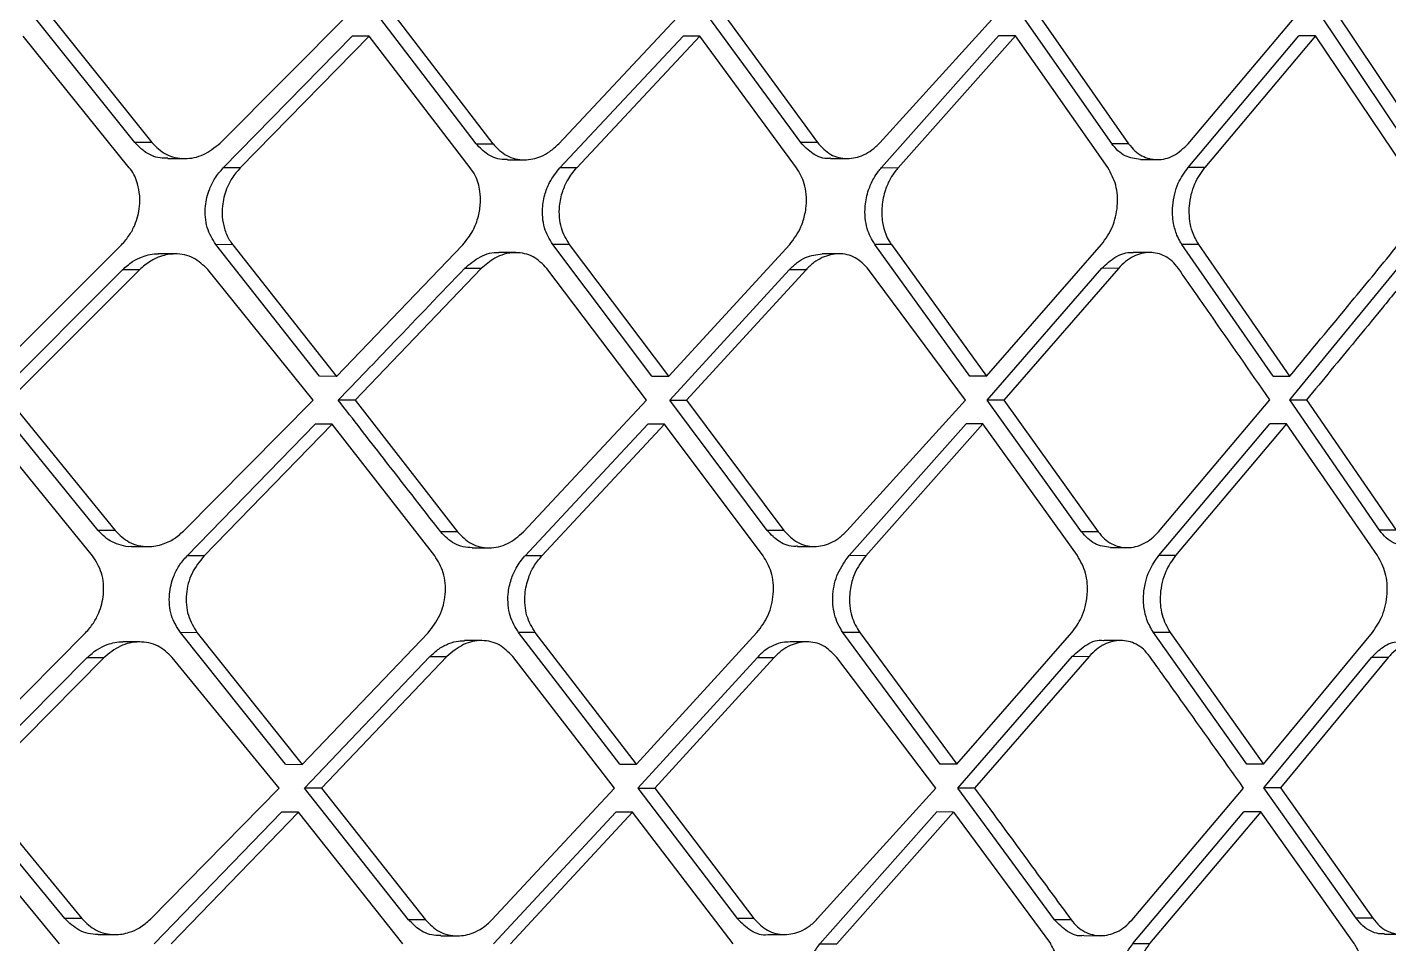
# Model space of a CAD drawing. Extents: x 526 to 610, y 679 to 808.
# Drawn here: x 537.065 to 538.318, y 748.602 to 749.445 of the extents above; entities that cross this region are included whole.
import ezdxf

# ---------------------------------------------------------------- set-up
doc = ezdxf.new("R2010")
doc.units = 0
doc.header["$MEASUREMENT"] = 0
doc.layers.add('1', color=4, linetype='Continuous')

# ---------------------------------------------------------------- blocks, each defined once
blk = doc.blocks.new('JETSETTER LX')
at = {"layer": '1', "color": 3, "linetype": 'Continuous', "lineweight": 25}
for p, q in [((11.0372, 52.4616), (10.9411, 52.5816)), ((10.9568, 52.5815), (11.0528, 52.4616)), ((11.1155, 52.4612), (11.2356, 52.5815)), ((11.3511, 52.4605), (11.2584, 52.5816)), ((11.3666, 52.4604), (11.2739, 52.5815)), ((11.427, 52.4604), (11.5406, 52.5816)), ((11.6496, 52.4617), (11.5618, 52.5816)), ((11.5773, 52.5816), (11.665, 52.4617)), ((11.7223, 52.4613), (11.8316, 52.5817)), ((11.9358, 52.4607), (11.8511, 52.5817)), ((11.8665, 52.5817), (11.9512, 52.4606)), ((12.0061, 52.4606), (12.1083, 52.5818)), ((12.2063, 52.462), (12.126, 52.5819)), ((12.1414, 52.5818), (12.2217, 52.4619)), ((11.0319, 52.4384), (10.9345, 52.5595)), ((11.1185, 52.4385), (11.237, 52.5596)), ((11.2526, 52.5595), (11.1341, 52.4384)), ((11.2526, 52.5595), (11.237, 52.5596)), ((11.3456, 52.4384), (11.2526, 52.5595)), ((11.4281, 52.4385), (11.5414, 52.5596)), ((11.5568, 52.5596), (11.4436, 52.4384)), ((11.5568, 52.5596), (11.5414, 52.5596)), ((11.6458, 52.4385), (11.5568, 52.5596)), ((11.7239, 52.4386), (11.8317, 52.5597)), ((11.8471, 52.5597), (11.7393, 52.4385)), ((11.8471, 52.5597), (11.8317, 52.5597)), ((11.9322, 52.4386), (11.8471, 52.5597)), ((12.0059, 52.4387), (12.1077, 52.5599)), ((12.1231, 52.5598), (12.0213, 52.4386)), ((12.1231, 52.5598), (12.1077, 52.5599)), ((12.2046, 52.4387), (12.1231, 52.5598)), ((11.0528, 52.4616), (11.0372, 52.4616)), ((11.665, 52.4617), (11.6496, 52.4617)), ((11.3511, 52.4605), (11.3666, 52.4604)), ((11.9512, 52.4606), (11.9358, 52.4606)), ((11.0674, 52.447), (11.0829, 52.4469)), ((11.1341, 52.4384), (11.1185, 52.4385)), ((11.38, 52.4458), (11.3953, 52.4458)), ((11.4435, 52.4384), (11.4281, 52.4385)), ((11.6771, 52.4471), (11.6924, 52.447)), ((11.7239, 52.4386), (11.7393, 52.4385)), ((11.9621, 52.446), (11.9774, 52.446)), ((12.0213, 52.4386), (12.0059, 52.4387)), ((10.9038, 52.2466), (11.025, 52.3677)), ((11.207, 52.2467), (11.1117, 52.3678)), ((11.1273, 52.3677), (11.1117, 52.3678)), ((11.1273, 52.3677), (11.2225, 52.2466)), ((11.2225, 52.2466), (11.3389, 52.3677)), ((11.5128, 52.2467), (11.4215, 52.3678)), ((11.437, 52.3678), (11.4215, 52.3678)), ((11.5282, 52.2467), (11.437, 52.3678)), ((11.6395, 52.3678), (11.5282, 52.2467)), ((11.8052, 52.2468), (11.7178, 52.3679)), ((11.7332, 52.3678), (11.7178, 52.3679)), ((11.7332, 52.3678), (11.8206, 52.2468)), ((11.8206, 52.2468), (11.9264, 52.3679)), ((12.0842, 52.2469), (12.0003, 52.368)), ((12.0157, 52.3679), (12.0004, 52.368)), ((12.0996, 52.2469), (12.0157, 52.3679)), ((11.0745, 52.3592), (11.0589, 52.3592)), ((11.3875, 52.3604), (11.372, 52.3604)), ((11.6849, 52.3593), (11.6694, 52.3593)), ((11.9708, 52.3606), (11.9553, 52.3606)), ((10.906, 52.2247), (11.0258, 52.3446)), ((11.0414, 52.3446), (10.9217, 52.2246)), ((11.0414, 52.3446), (11.0258, 52.3446)), ((11.2012, 52.2246), (11.1042, 52.3449)), ((11.3558, 52.3457), (11.2397, 52.2246)), ((11.3558, 52.3457), (11.3403, 52.3458)), ((11.5078, 52.2247), (11.4162, 52.3458)), ((11.5293, 52.2247), (11.6391, 52.3447)), ((11.6545, 52.3447), (11.5447, 52.2247)), ((11.6545, 52.3447), (11.6391, 52.3447)), ((11.8012, 52.2247), (11.7121, 52.345)), ((11.8211, 52.2248), (11.9265, 52.346)), ((11.9419, 52.3459), (11.8365, 52.2248)), ((11.9419, 52.3459), (11.9265, 52.346)), ((12.0994, 52.2249), (12.198, 52.345)), ((11.2225, 52.2466), (11.207, 52.2467)), ((11.5128, 52.2467), (11.5282, 52.2467)), ((11.8206, 52.2468), (11.8052, 52.2468)), ((12.0842, 52.2469), (12.0996, 52.2469)), ((11.0034, 52.1047), (10.906, 52.2247)), ((10.9217, 52.2246), (11.019, 52.1047)), ((11.0819, 52.1043), (11.2012, 52.2246)), ((11.2397, 52.2246), (11.2242, 52.2247)), ((11.2397, 52.2246), (11.3339, 52.1035)), ((11.3946, 52.1035), (11.5078, 52.2247)), ((11.6188, 52.1048), (11.5293, 52.2247)), ((11.5293, 52.2247), (11.5447, 52.2247)), ((11.5447, 52.2247), (11.6342, 52.1048)), ((11.692, 52.1044), (11.8012, 52.2247)), ((11.9079, 52.1037), (11.8211, 52.2248)), ((11.8365, 52.2248), (11.8211, 52.2248)), ((11.8365, 52.2248), (11.9233, 52.1037)), ((11.9788, 52.1037), (12.0812, 52.2249)), ((12.182, 52.105), (12.0994, 52.2249)), ((12.0994, 52.2249), (12.1148, 52.2249)), ((12.1148, 52.2249), (12.1974, 52.105)), ((10.9982, 52.0815), (10.8996, 52.2026)), ((11.0852, 52.0816), (11.2029, 52.2027)), ((11.2185, 52.2026), (11.1008, 52.0815)), ((11.2185, 52.2026), (11.2029, 52.2027)), ((11.3131, 52.0815), (11.2185, 52.2026)), ((11.3961, 52.0816), (11.5089, 52.2027)), ((11.5244, 52.2027), (11.4115, 52.0815)), ((11.5244, 52.2027), (11.5089, 52.2027)), ((11.6151, 52.0816), (11.5244, 52.2027)), ((11.6941, 52.0817), (11.8017, 52.2028)), ((11.8171, 52.2028), (11.7094, 52.0816)), ((11.8171, 52.2028), (11.8017, 52.2028)), ((11.9042, 52.0817), (11.8171, 52.2028)), ((11.979, 52.0818), (12.0811, 52.2029)), ((12.0964, 52.2029), (11.9944, 52.0817)), ((12.0964, 52.2029), (12.0811, 52.2029)), ((12.1802, 52.0818), (12.0964, 52.2029)), ((11.019, 52.1047), (11.0034, 52.1047)), ((11.3339, 52.1035), (11.3185, 52.1036)), ((11.6342, 52.1047), (11.6188, 52.1048)), ((11.9233, 52.1037), (11.9079, 52.1037)), ((12.1974, 52.105), (12.182, 52.105)), ((11.0337, 52.0901), (11.0493, 52.09)), ((11.3475, 52.0889), (11.363, 52.0889)), ((11.6467, 52.0902), (11.6621, 52.0901)), ((11.9346, 52.0891), (11.9499, 52.0891)), ((11.1008, 52.0815), (11.0852, 52.0816)), ((11.4115, 52.0815), (11.3961, 52.0816)), ((11.7094, 52.0816), (11.6941, 52.0817)), ((11.9944, 52.0817), (11.979, 52.0818)), ((10.8716, 51.8897), (10.9919, 52.0108)), ((11.1757, 51.8898), (11.079, 52.0109)), ((11.0945, 52.0108), (11.079, 52.0109)), ((11.0945, 52.0108), (11.1912, 51.8897)), ((11.1912, 51.8897), (11.307, 52.0108)), ((11.4831, 51.8898), (11.3901, 52.0109)), ((11.4055, 52.0109), (11.3901, 52.0109)), ((11.4985, 51.8898), (11.4055, 52.0109)), ((11.4985, 51.8898), (11.6094, 52.0109)), ((11.778, 51.8899), (11.6885, 52.011)), ((11.7039, 52.0109), (11.6885, 52.011)), ((11.7039, 52.0109), (11.7933, 51.8898)), ((11.7933, 51.8898), (11.8991, 52.011)), ((12.0601, 51.89), (11.9741, 52.0111)), ((11.9894, 52.011), (11.9741, 52.0111)), ((11.9894, 52.011), (12.0754, 51.89)), ((12.0754, 51.89), (12.1757, 52.0111)), ((11.0417, 52.0023), (11.0261, 52.0023)), ((11.356, 52.0035), (11.3403, 52.0035)), ((11.6553, 52.0024), (11.6398, 52.0024)), ((11.944, 52.0037), (11.9286, 52.0037)), ((10.8742, 51.8678), (10.993, 51.9877)), ((11.0086, 51.9877), (10.8898, 51.8677)), ((11.0086, 51.9877), (10.993, 51.9877)), ((11.17, 51.8677), (11.0716, 51.988)), ((11.1932, 51.8678), (11.3086, 51.9889)), ((11.3241, 51.9888), (11.2087, 51.8677)), ((11.3086, 51.9889), (11.3241, 51.9888)), ((11.4782, 51.8678), (11.3849, 51.9889)), ((11.6095, 51.9878), (11.4999, 51.8678)), ((11.6248, 51.9877), (11.5153, 51.8678)), ((11.6248, 51.9877), (11.6095, 51.9878)), ((11.7739, 51.8678), (11.6829, 51.9881)), ((11.7941, 51.8679), (11.8996, 51.9891)), ((11.9149, 51.989), (11.8095, 51.8678)), ((11.8996, 51.9891), (11.9149, 51.989)), ((12.0757, 51.868), (12.1747, 51.988)), ((12.19, 51.988), (12.091, 51.868)), ((12.19, 51.988), (12.1747, 51.988)), ((11.1757, 51.8898), (11.1912, 51.8897)), ((11.4831, 51.8898), (11.4985, 51.8898)), ((11.7933, 51.8898), (11.778, 51.8899)), ((12.0754, 51.89), (12.0601, 51.89)), ((10.9728, 51.7478), (10.8742, 51.8678)), ((10.8898, 51.8677), (10.9884, 51.7478)), ((11.0514, 51.7474), (11.17, 51.8677)), ((11.289, 51.7467), (11.1932, 51.8678)), ((11.2087, 51.8677), (11.1932, 51.8678)), ((11.2087, 51.8677), (11.3045, 51.7466)), ((11.3655, 51.7466), (11.4782, 51.8678)), ((11.4999, 51.8678), (11.5913, 51.7479)), ((11.4999, 51.8678), (11.5153, 51.8678)), ((11.5153, 51.8678), (11.6066, 51.7478)), ((11.6649, 51.7475), (11.7739, 51.8678)), ((11.883, 51.7468), (11.7941, 51.8679)), ((11.8095, 51.8678), (11.7942, 51.8679)), ((11.9544, 51.7468), (12.057, 51.8679)), ((12.1605, 51.7481), (12.0757, 51.868)), ((12.091, 51.868), (12.0757, 51.868)), ((12.091, 51.868), (12.1758, 51.7481)), ((10.9678, 51.7246), (10.8679, 51.8457)), ((11.055, 51.7246), (11.1721, 51.8458)), ((11.1876, 51.8457), (11.0706, 51.7246)), ((11.1876, 51.8457), (11.1721, 51.8458)), ((11.2837, 51.7246), (11.1876, 51.8457)), ((11.3672, 51.7247), (11.4796, 51.8458)), ((11.495, 51.8458), (11.3827, 51.7246)), ((11.495, 51.8458), (11.4796, 51.8458)), ((11.5876, 51.7247), (11.495, 51.8458)), ((11.6673, 51.7247), (11.7748, 51.8459)), ((11.6827, 51.7247), (11.7901, 51.8458)), ((11.7901, 51.8458), (11.7748, 51.8459)), ((11.7901, 51.8458), (11.8793, 51.7248)), ((11.9551, 51.7248), (12.0573, 51.846)), ((12.0727, 51.846), (11.9704, 51.7248)), ((12.0727, 51.846), (12.0573, 51.846)), ((12.1586, 51.7249), (12.0727, 51.846)), ((10.9884, 51.7478), (10.9728, 51.7478)), ((11.6066, 51.7478), (11.5913, 51.7479)), ((12.1758, 51.7481), (12.1605, 51.7481)), ((11.3045, 51.7466), (11.289, 51.7467)), ((11.8983, 51.7468), (11.883, 51.7468)), ((11.0033, 51.7332), (11.0188, 51.7331)), ((11.3185, 51.732), (11.3338, 51.732)), ((11.6195, 51.7333), (11.6348, 51.7332)), ((11.6673, 51.7247), (11.6827, 51.7247)), ((11.9101, 51.7322), (11.9254, 51.7321)), ((11.9551, 51.7248), (11.9704, 51.7248)), ((12.1865, 51.7335), (12.2018, 51.7334))]:
    blk.add_line(p, q, dxfattribs=at)
for points, knots in [([(9.9738, 52.2694), (10.1133, 52.3497), (10.393, 52.5107), (10.8101, 52.7352), (11.2181, 52.9472), (11.569, 53.1231), (11.8616, 53.2667), (12.0982, 53.3814), (12.3209, 53.4883), (12.5274, 53.5872), (12.7184, 53.6789), (12.8269, 53.7318), (12.881, 53.7583)], [0, 0, 0, 0, 0.1280884, 0.2568048, 0.3836102, 0.5088305, 0.5930086, 0.6749207, 0.7545369, 0.8369035, 0.9186293, 1, 1, 1, 1]), ([(11.0674, 52.4472), (11.0657, 52.4472), (11.0587, 52.4471), (11.0475, 52.4512), (11.0404, 52.4584), (11.0372, 52.4616)], [0, 0, 0, 0, 0.146479, 0.609706, 1, 1, 1, 1]), ([(11.0528, 52.4616), (11.0569, 52.4576), (11.0631, 52.4514), (11.0741, 52.4476), (11.0856, 52.4463), (11.1008, 52.4493), (11.1106, 52.4572), (11.1155, 52.4612)], [0, 0, 0, 0, 0.241021, 0.368504, 0.500498, 0.749826, 1, 1, 1, 1]), ([(11.6771, 52.4474), (11.6766, 52.4473), (11.671, 52.4461), (11.6605, 52.4504), (11.6531, 52.458), (11.6496, 52.4617)], [0, 0, 0, 0, 0.041287, 0.530075, 1, 1, 1, 1]), ([(11.665, 52.4617), (11.6688, 52.4576), (11.6765, 52.4494), (11.6921, 52.4459), (11.7054, 52.4488), (11.7154, 52.4546), (11.72, 52.459), (11.7223, 52.4613)], [0, 0, 0, 0, 0.251143, 0.499283, 0.736626, 0.865162, 1, 1, 1, 1]), ([(11.38, 52.4461), (11.379, 52.446), (11.3726, 52.4457), (11.3617, 52.4495), (11.3545, 52.4569), (11.3511, 52.4605)], [0, 0, 0, 0, 0.091674, 0.569681, 1, 1, 1, 1]), ([(11.3666, 52.4604), (11.3706, 52.4563), (11.3766, 52.4502), (11.3871, 52.4465), (11.3977, 52.4452), (11.4087, 52.4476), (11.4193, 52.4532), (11.4243, 52.458), (11.427, 52.4604)], [0, 0, 0, 0, 0.245046, 0.371295, 0.499817, 0.7245, 0.855994, 1, 1, 1, 1]), ([(11.9621, 52.4462), (11.9573, 52.4468), (11.9499, 52.4478), (11.9412, 52.4539), (11.9376, 52.4584), (11.9358, 52.4606)], [0, 0, 0, 0, 0.478226, 0.737352, 1, 1, 1, 1]), ([(11.9512, 52.4606), (11.9531, 52.4583), (11.9567, 52.4538), (11.9653, 52.4479), (11.9775, 52.4448), (11.9931, 52.4483), (12.0017, 52.4565), (12.0061, 52.4606)], [0, 0, 0, 0, 0.13331, 0.261328, 0.500606, 0.747512, 1, 1, 1, 1]), ([(11.025, 52.3677), (11.0275, 52.3706), (11.0323, 52.376), (11.0385, 52.3879), (11.0418, 52.4004), (11.0419, 52.4134), (11.0395, 52.4253), (11.0361, 52.4337), (11.0323, 52.438), (11.0319, 52.4384)], [0, 0, 0, 0, 0.148671, 0.277883, 0.50302, 0.628678, 0.774764, 0.976152, 1, 1, 1, 1]), ([(11.1117, 52.3678), (11.1086, 52.3728), (11.1039, 52.3804), (11.1018, 52.3931), (11.1018, 52.4052), (11.1049, 52.4175), (11.1108, 52.4295), (11.1158, 52.4353), (11.1185, 52.4385)], [0, 0, 0, 0, 0.241032, 0.367284, 0.497092, 0.703172, 0.840332, 1, 1, 1, 1]), ([(11.1341, 52.4384), (11.1314, 52.4353), (11.1264, 52.4295), (11.1205, 52.4175), (11.1175, 52.4053), (11.1173, 52.3929), (11.1194, 52.3822), (11.1227, 52.3737), (11.1261, 52.3692), (11.1273, 52.3677)], [0, 0, 0, 0, 0.159507, 0.296336, 0.50124, 0.627024, 0.770217, 0.923176, 1, 1, 1, 1]), ([(11.3389, 52.3677), (11.3422, 52.3718), (11.3484, 52.3796), (11.3534, 52.3933), (11.3553, 52.4057), (11.3547, 52.4186), (11.3518, 52.4298), (11.3473, 52.4361), (11.3456, 52.4384)], [0, 0, 0, 0, 0.203241, 0.384164, 0.542736, 0.678936, 0.883587, 1, 1, 1, 1]), ([(11.4215, 52.3678), (11.4186, 52.3727), (11.4141, 52.3803), (11.412, 52.393), (11.412, 52.3998), (11.4124, 52.4034), (11.4124, 52.4037), (11.4125, 52.4046), (11.4129, 52.4079), (11.4145, 52.415), (11.4187, 52.4267), (11.4247, 52.4342), (11.4281, 52.4385)], [0, 0, 0, 0, 0.237422, 0.365339, 0.498994, 0.500251, 0.50244, 0.509613, 0.535141, 0.630844, 0.785905, 1, 1, 1, 1]), ([(11.437, 52.3678), (11.434, 52.3727), (11.4296, 52.3803), (11.4275, 52.3929), (11.4275, 52.4043), (11.4301, 52.4161), (11.4353, 52.4284), (11.4406, 52.4348), (11.4435, 52.4384)], [0, 0, 0, 0, 0.237516, 0.365668, 0.498421, 0.675422, 0.819366, 1, 1, 1, 1]), ([(11.6395, 52.3678), (11.6433, 52.3729), (11.6496, 52.3814), (11.6534, 52.3942), (11.655, 52.4044), (11.6549, 52.4139), (11.6528, 52.4265), (11.6485, 52.4338), (11.6458, 52.4385)], [0, 0, 0, 0, 0.249468, 0.408552, 0.499836, 0.641672, 0.772445, 1, 1, 1, 1]), ([(11.7178, 52.3679), (11.7151, 52.3726), (11.7109, 52.3799), (11.7087, 52.3925), (11.7086, 52.4046), (11.7113, 52.4171), (11.716, 52.4277), (11.7204, 52.4344), (11.723, 52.4375), (11.7239, 52.4386)], [0, 0, 0, 0, 0.227605, 0.358253, 0.49967, 0.691124, 0.838437, 0.941436, 1, 1, 1, 1]), ([(11.7393, 52.4385), (11.7384, 52.4374), (11.7358, 52.4344), (11.7314, 52.4278), (11.7267, 52.4171), (11.7238, 52.4031), (11.7242, 52.389), (11.7272, 52.3783), (11.7303, 52.3718), (11.7324, 52.3688), (11.7332, 52.3678)], [0, 0, 0, 0, 0.057753, 0.160399, 0.307814, 0.499823, 0.696553, 0.845584, 0.946728, 1, 1, 1, 1]), ([(11.9264, 52.3679), (11.9301, 52.3731), (11.9374, 52.3835), (11.9417, 52.4033), (11.9406, 52.4231), (11.935, 52.4334), (11.9322, 52.4386)], [0, 0, 0, 0, 0.250043, 0.500022, 0.749955, 1, 1, 1, 1]), ([(12.0003, 52.368), (12.0001, 52.3683), (11.9996, 52.369), (11.9979, 52.3718), (11.995, 52.3776), (11.9919, 52.3885), (11.9912, 52.4017), (11.9933, 52.4142), (11.9974, 52.4268), (12.0026, 52.4341), (12.0059, 52.4387)], [0, 0, 0, 0, 0.014372, 0.042569, 0.140352, 0.293177, 0.500762, 0.644581, 0.775864, 1, 1, 1, 1]), ([(12.0157, 52.3679), (12.0136, 52.3716), (12.0098, 52.3782), (12.0071, 52.3905), (12.0067, 52.4023), (12.0086, 52.4138), (12.0127, 52.4264), (12.0179, 52.4339), (12.0213, 52.4386)], [0, 0, 0, 0, 0.184609, 0.326069, 0.500033, 0.638532, 0.76817, 1, 1, 1, 1]), ([(11.3403, 52.3458), (11.345, 52.3498), (11.3545, 52.3577), (11.3663, 52.3611), (11.3719, 52.3604), (11.372, 52.3604)], [0, 0, 0, 0, 0.495189, 0.990527, 1, 1, 1, 1]), ([(11.9265, 52.346), (11.9307, 52.3498), (11.939, 52.3577), (11.9497, 52.3611), (11.955, 52.3605), (11.9553, 52.3605)], [0, 0, 0, 0, 0.476951, 0.967537, 1, 1, 1, 1]), ([(12.0996, 52.2469), (12.1184, 52.2696), (12.1447, 52.3012), (12.1779, 52.3416), (12.1923, 52.3592), (12.1995, 52.3681)], [0, 0, 0, 0, 0.562661, 0.7817609, 1, 1, 1, 1]), ([(11.0258, 52.3446), (11.0288, 52.3473), (11.0344, 52.3523), (11.0455, 52.3575), (11.0539, 52.3598), (11.0588, 52.3592), (11.0589, 52.3592)], [0, 0, 0, 0, 0.311439, 0.580007, 0.987157, 1, 1, 1, 1]), ([(11.1042, 52.3449), (11.1001, 52.3489), (11.0938, 52.355), (11.0829, 52.3586), (11.0727, 52.3597), (11.0618, 52.3578), (11.0507, 52.3527), (11.0447, 52.3475), (11.0414, 52.3446)], [0, 0, 0, 0, 0.241821, 0.368807, 0.499718, 0.686069, 0.827177, 1, 1, 1, 1]), ([(11.4162, 52.3458), (11.4122, 52.3499), (11.4062, 52.3561), (11.3957, 52.3597), (11.3867, 52.3608), (11.3772, 52.3594), (11.3664, 52.355), (11.3598, 52.3492), (11.3558, 52.3458)], [0, 0, 0, 0, 0.246497, 0.372322, 0.499661, 0.654785, 0.789948, 1, 1, 1, 1]), ([(11.6391, 52.3447), (11.6415, 52.347), (11.6461, 52.3515), (11.6562, 52.3577), (11.6642, 52.3586), (11.6694, 52.3592)], [0, 0, 0, 0, 0.263924, 0.522919, 1, 1, 1, 1]), ([(11.7121, 52.345), (11.7082, 52.3491), (11.7005, 52.3571), (11.6848, 52.3605), (11.6716, 52.3574), (11.6615, 52.3515), (11.6569, 52.347), (11.6545, 52.3447)], [0, 0, 0, 0, 0.252503, 0.499269, 0.735591, 0.864383, 1, 1, 1, 1]), ([(11.997, 52.3459), (11.9951, 52.3483), (11.9915, 52.3528), (11.9828, 52.3587), (11.9706, 52.3618), (11.9579, 52.3586), (11.9483, 52.3526), (11.944, 52.3482), (11.9419, 52.3459)], [0, 0, 0, 0, 0.134378, 0.26264, 0.499974, 0.7453, 0.871584, 1, 1, 1, 1]), ([(11.3403, 52.3458), (11.3187, 52.3232), (11.2801, 52.2828), (11.2413, 52.2424), (11.2242, 52.2247)], [0, 0, 0, 0, 0.56, 1, 1, 1, 1]), ([(12.0812, 52.2249), (12.0629, 52.2513), (12.0348, 52.2916), (12.0067, 52.332), (11.997, 52.3459)], [0, 0, 0, 0, 0.653621, 1, 1, 1, 1]), ([(12.2134, 52.3449), (12.2128, 52.3442), (12.2118, 52.343), (12.2101, 52.3408), (12.2074, 52.3376), (12.2028, 52.3318), (12.1944, 52.3216), (12.1798, 52.3037), (12.1526, 52.2706), (12.1298, 52.2431), (12.1148, 52.2249)], [0, 0, 0, 0, 0.017104, 0.030497, 0.054545, 0.09754, 0.174389, 0.310931, 0.545091, 1, 1, 1, 1]), ([(11.3185, 52.1036), (11.3009, 52.1262), (11.2696, 52.1665), (11.2381, 52.2069), (11.2242, 52.2247)], [0, 0, 0, 0, 0.56, 1, 1, 1, 1]), ([(11.0337, 52.0901), (11.0336, 52.0901), (11.0305, 52.0896), (11.0246, 52.0911), (11.0137, 52.0946), (11.0075, 52.1007), (11.0034, 52.1047)], [0, 0, 0, 0, 0.002089, 0.268237, 0.523425, 1, 1, 1, 1]), ([(11.019, 52.1047), (11.0231, 52.1007), (11.0294, 52.0946), (11.0404, 52.0908), (11.0509, 52.0895), (11.062, 52.0915), (11.0731, 52.0966), (11.0788, 52.1016), (11.0819, 52.1043)], [0, 0, 0, 0, 0.239234, 0.366934, 0.499865, 0.699434, 0.837182, 1, 1, 1, 1]), ([(11.3475, 52.089), (11.3447, 52.0892), (11.339, 52.0895), (11.3285, 52.0934), (11.3224, 52.0995), (11.3185, 52.1036)], [0, 0, 0, 0, 0.253906, 0.509973, 1, 1, 1, 1]), ([(11.3339, 52.1035), (11.3379, 52.0995), (11.344, 52.0933), (11.3546, 52.0896), (11.3658, 52.0883), (11.3805, 52.0913), (11.3899, 52.0995), (11.3946, 52.1035)], [0, 0, 0, 0, 0.243839, 0.370692, 0.50061, 0.749978, 1, 1, 1, 1]), ([(11.6467, 52.0903), (11.6461, 52.0903), (11.6403, 52.0898), (11.6297, 52.0934), (11.6224, 52.1011), (11.6188, 52.1048)], [0, 0, 0, 0, 0.058229, 0.542772, 1, 1, 1, 1]), ([(11.6342, 52.1047), (11.6381, 52.1007), (11.6459, 52.0925), (11.6617, 52.089), (11.675, 52.0919), (11.685, 52.0976), (11.6897, 52.1021), (11.692, 52.1044)], [0, 0, 0, 0, 0.249256, 0.499248, 0.733673, 0.862955, 1, 1, 1, 1]), ([(11.9346, 52.0892), (11.9295, 52.0898), (11.9192, 52.0911), (11.9117, 52.0995), (11.9079, 52.1037)], [0, 0, 0, 0, 0.491031, 1, 1, 1, 1]), ([(11.9233, 52.1037), (11.9251, 52.1014), (11.9288, 52.0969), (11.9375, 52.091), (11.95, 52.0878), (11.9628, 52.091), (11.9724, 52.097), (11.9766, 52.1015), (11.9788, 52.1037)], [0, 0, 0, 0, 0.131234, 0.258449, 0.499894, 0.744681, 0.871143, 1, 1, 1, 1]), ([(12.2076, 52.0906), (12.206, 52.0906), (12.2018, 52.0906), (12.1952, 52.093), (12.1879, 52.0976), (12.184, 52.1025), (12.182, 52.105)], [0, 0, 0, 0, 0.161126, 0.428364, 0.707975, 1, 1, 1, 1]), ([(10.9919, 52.0108), (10.9944, 52.0137), (10.9992, 52.0191), (11.0053, 52.0309), (11.0085, 52.0435), (11.0085, 52.056), (11.0063, 52.0688), (11.0014, 52.0765), (10.9982, 52.0815)], [0, 0, 0, 0, 0.147382, 0.279964, 0.500019, 0.630541, 0.757437, 1, 1, 1, 1]), ([(11.079, 52.0109), (11.0758, 52.0159), (11.071, 52.0236), (11.0688, 52.0363), (11.0687, 52.0485), (11.0718, 52.061), (11.0777, 52.0729), (11.0826, 52.0785), (11.0852, 52.0816)], [0, 0, 0, 0, 0.242545, 0.368611, 0.497667, 0.710277, 0.84559, 1, 1, 1, 1]), ([(11.1008, 52.0815), (11.0967, 52.0764), (11.0886, 52.0662), (11.0843, 52.0495), (11.0843, 52.0364), (11.0865, 52.0236), (11.0914, 52.0159), (11.0945, 52.0108)], [0, 0, 0, 0, 0.250198, 0.49982, 0.629111, 0.755896, 1, 1, 1, 1]), ([(11.307, 52.0108), (11.3109, 52.0159), (11.3188, 52.0262), (11.3229, 52.043), (11.3229, 52.0563), (11.3207, 52.069), (11.3161, 52.0766), (11.313, 52.0815)], [0, 0, 0, 0, 0.249861, 0.499336, 0.63288, 0.760949, 1, 1, 1, 1]), ([(11.3901, 52.0109), (11.3871, 52.0159), (11.3825, 52.0235), (11.3803, 52.0362), (11.3802, 52.0475), (11.3828, 52.0592), (11.3879, 52.0715), (11.3931, 52.078), (11.396, 52.0816)], [0, 0, 0, 0, 0.239574, 0.367063, 0.499181, 0.674268, 0.818406, 1, 1, 1, 1]), ([(11.4055, 52.0109), (11.4025, 52.0158), (11.398, 52.0234), (11.3958, 52.0361), (11.3957, 52.0481), (11.3985, 52.0603), (11.404, 52.0724), (11.4089, 52.0783), (11.4115, 52.0815)], [0, 0, 0, 0, 0.239581, 0.367237, 0.4989, 0.699399, 0.837283, 1, 1, 1, 1]), ([(11.6094, 52.0109), (11.6132, 52.016), (11.6208, 52.0263), (11.6247, 52.0433), (11.6246, 52.0568), (11.6223, 52.0694), (11.6179, 52.0768), (11.6151, 52.0816)], [0, 0, 0, 0, 0.249711, 0.499319, 0.638445, 0.768404, 1, 1, 1, 1]), ([(11.6885, 52.011), (11.6869, 52.0135), (11.6836, 52.0186), (11.6796, 52.0303), (11.6783, 52.0464), (11.6828, 52.0661), (11.6903, 52.0765), (11.6941, 52.0817)], [0, 0, 0, 0, 0.130521, 0.257131, 0.49774, 0.748987, 1, 1, 1, 1]), ([(11.7094, 52.0816), (11.7057, 52.0765), (11.6995, 52.068), (11.6958, 52.0551), (11.6944, 52.045), (11.6945, 52.0357), (11.6967, 52.0231), (11.7011, 52.0157), (11.7039, 52.0109)], [0, 0, 0, 0, 0.249385, 0.412079, 0.50042, 0.638409, 0.768094, 1, 1, 1, 1]), ([(11.8991, 52.011), (11.9023, 52.0154), (11.9074, 52.0225), (11.9117, 52.035), (11.914, 52.0489), (11.9128, 52.0662), (11.9071, 52.0765), (11.9042, 52.0817)], [0, 0, 0, 0, 0.215947, 0.349899, 0.500892, 0.750429, 1, 1, 1, 1]), ([(11.974, 52.0111), (11.9718, 52.0148), (11.968, 52.0214), (11.9651, 52.0338), (11.9646, 52.0458), (11.9666, 52.0576), (11.9707, 52.0701), (11.9758, 52.0773), (11.979, 52.0818)], [0, 0, 0, 0, 0.187099, 0.328265, 0.500908, 0.64868, 0.781257, 1, 1, 1, 1]), ([(11.9944, 52.0817), (11.9911, 52.0771), (11.9859, 52.0697), (11.9818, 52.0571), (11.9797, 52.0436), (11.9809, 52.0265), (11.9865, 52.0162), (11.9894, 52.011)], [0, 0, 0, 0, 0.227757, 0.35877, 0.500914, 0.750398, 1, 1, 1, 1]), ([(12.1757, 52.0111), (12.179, 52.0161), (12.1841, 52.0237), (12.1878, 52.0364), (12.1897, 52.0496), (12.1884, 52.0664), (12.1829, 52.0767), (12.1802, 52.0818)], [0, 0, 0, 0, 0.240292, 0.368217, 0.500906, 0.750194, 1, 1, 1, 1]), ([(10.993, 51.9877), (10.9962, 51.9905), (11.0019, 51.9956), (11.0131, 52.0007), (11.0213, 52.0028), (11.026, 52.0023), (11.0261, 52.0023)], [0, 0, 0, 0, 0.323797, 0.596777, 0.988871, 1, 1, 1, 1]), ([(11.0716, 51.988), (11.0675, 51.992), (11.0612, 51.998), (11.0501, 52.0017), (11.0385, 52.0029), (11.0233, 51.9998), (11.0135, 51.9917), (11.0086, 51.9877)], [0, 0, 0, 0, 0.241079, 0.368611, 0.500654, 0.750382, 1, 1, 1, 1]), ([(11.3086, 51.9889), (11.3114, 51.9914), (11.3167, 51.9964), (11.3258, 52.001), (11.3337, 52.0034), (11.3385, 52.0033), (11.3403, 52.0033)], [0, 0, 0, 0, 0.295168, 0.576669, 0.844594, 1, 1, 1, 1]), ([(11.3849, 51.9889), (11.3809, 51.9929), (11.3729, 52.001), (11.3564, 52.0047), (11.339, 52.0013), (11.3291, 51.993), (11.3241, 51.9888)], [0, 0, 0, 0, 0.242432, 0.489334, 0.741582, 1, 1, 1, 1]), ([(11.6398, 52.0023), (11.6375, 52.0022), (11.6325, 52.0021), (11.6246, 51.9994), (11.6165, 51.9948), (11.6118, 51.9901), (11.6095, 51.9878)], [0, 0, 0, 0, 0.209963, 0.466585, 0.729895, 1, 1, 1, 1]), ([(11.6829, 51.9881), (11.6789, 51.9921), (11.671, 52.0002), (11.6553, 52.0035), (11.642, 52.0005), (11.6319, 51.9947), (11.6272, 51.9901), (11.6248, 51.9877)], [0, 0, 0, 0, 0.250814, 0.499227, 0.732582, 0.862136, 1, 1, 1, 1]), ([(11.8996, 51.9891), (11.9038, 51.9929), (11.9123, 52.0007), (11.9233, 52.0049), (11.9284, 52.0036), (11.9285, 52.0036)], [0, 0, 0, 0, 0.487512, 0.981715, 1, 1, 1, 1]), ([(11.9706, 51.989), (11.9688, 51.9913), (11.9651, 51.9958), (11.9563, 52.0018), (11.9439, 52.0049), (11.931, 52.0017), (11.9214, 51.9957), (11.9171, 51.9913), (11.9149, 51.989)], [0, 0, 0, 0, 0.132598, 0.260257, 0.49987, 0.743417, 0.870192, 1, 1, 1, 1]), ([(12.1747, 51.988), (12.1781, 51.9915), (12.1854, 51.9989), (12.1955, 52.0028), (12.2011, 52.0025), (12.2022, 52.0024)], [0, 0, 0, 0, 0.423137, 0.894103, 1, 1, 1, 1]), ([(12.2429, 51.9883), (12.2409, 51.9908), (12.2372, 51.9954), (12.2287, 52.001), (12.2194, 52.0032), (12.2092, 52.0018), (12.2009, 51.9982), (12.1945, 51.9929), (12.1911, 51.9892), (12.19, 51.988)], [0, 0, 0, 0, 0.143105, 0.271206, 0.501054, 0.625853, 0.791217, 0.929716, 1, 1, 1, 1]), ([(12.057, 51.8679), (12.0378, 51.8949), (12.0126, 51.9303), (11.9838, 51.9706), (11.9742, 51.984), (11.9706, 51.989)], [0, 0, 0, 0, 0.66822, 0.876165, 1, 1, 1, 1]), ([(11.8095, 51.8678), (11.8281, 51.8426), (11.8577, 51.8022), (11.8873, 51.7618), (11.8983, 51.7468)], [0, 0, 0, 0, 0.6264105, 1, 1, 1, 1]), ([(11.0033, 51.7332), (11.0002, 51.7334), (10.9942, 51.7338), (10.9832, 51.7378), (10.9769, 51.7439), (10.9728, 51.7478)], [0, 0, 0, 0, 0.266515, 0.52421, 1, 1, 1, 1]), ([(10.9884, 51.7478), (10.9925, 51.7438), (10.9988, 51.7377), (11.0098, 51.7339), (11.0202, 51.7326), (11.031, 51.7344), (11.0422, 51.7393), (11.0482, 51.7445), (11.0514, 51.7474)], [0, 0, 0, 0, 0.237931, 0.366022, 0.500018, 0.686278, 0.827299, 1, 1, 1, 1]), ([(11.5913, 51.7479), (11.5952, 51.744), (11.6031, 51.7361), (11.614, 51.7321), (11.6194, 51.7333), (11.6195, 51.7333)], [0, 0, 0, 0, 0.494401, 0.999401, 1, 1, 1, 1]), ([(11.6066, 51.7478), (11.6106, 51.7438), (11.6185, 51.7356), (11.6343, 51.7321), (11.6477, 51.7349), (11.6578, 51.7406), (11.6625, 51.7451), (11.6649, 51.7475)], [0, 0, 0, 0, 0.247032, 0.49923, 0.729617, 0.859916, 1, 1, 1, 1]), ([(12.1865, 51.7337), (12.1848, 51.7337), (12.1804, 51.7337), (12.1737, 51.7362), (12.1664, 51.7408), (12.1625, 51.7456), (12.1605, 51.7481)], [0, 0, 0, 0, 0.174601, 0.439218, 0.71434, 1, 1, 1, 1]), ([(12.1758, 51.7481), (12.1778, 51.7456), (12.1816, 51.741), (12.1902, 51.7352), (12.202, 51.7323), (12.2169, 51.7357), (12.2251, 51.7438), (12.2292, 51.7478)], [0, 0, 0, 0, 0.142068, 0.272969, 0.500388, 0.753972, 1, 1, 1, 1]), ([(11.3185, 51.7323), (11.317, 51.7323), (11.3103, 51.7321), (11.2993, 51.7361), (11.2923, 51.7433), (11.289, 51.7467)], [0, 0, 0, 0, 0.131076, 0.599251, 1, 1, 1, 1]), ([(11.3045, 51.7466), (11.3085, 51.7426), (11.3146, 51.7364), (11.3253, 51.7327), (11.3358, 51.7314), (11.3468, 51.7336), (11.3574, 51.7391), (11.3627, 51.744), (11.3655, 51.7466)], [0, 0, 0, 0, 0.241665, 0.368805, 0.499911, 0.712325, 0.846851, 1, 1, 1, 1]), ([(11.9101, 51.7322), (11.9101, 51.7322), (11.9049, 51.731), (11.8944, 51.7352), (11.8868, 51.7429), (11.883, 51.7468)], [0, 0, 0, 0, 0.005407, 0.504605, 1, 1, 1, 1]), ([(11.8983, 51.7468), (11.9002, 51.7445), (11.9039, 51.7401), (11.9128, 51.7341), (11.9254, 51.7309), (11.9384, 51.7341), (11.948, 51.74), (11.9523, 51.7445), (11.9544, 51.7468)], [0, 0, 0, 0, 0.129214, 0.255748, 0.499786, 0.74226, 0.869344, 1, 1, 1, 1]), ([(11.6624, 51.654), (11.6607, 51.6566), (11.6573, 51.6617), (11.6532, 51.6734), (11.6518, 51.6894), (11.6561, 51.7092), (11.6636, 51.7195), (11.6673, 51.7247)], [0, 0, 0, 0, 0.131184, 0.257924, 0.497218, 0.748582, 1, 1, 1, 1]), ([(11.8747, 51.6541), (11.8784, 51.6592), (11.8833, 51.6662), (11.8873, 51.6787), (11.8891, 51.6891), (11.8887, 51.7008), (11.8861, 51.7133), (11.8819, 51.7204), (11.8793, 51.7248)], [0, 0, 0, 0, 0.249456, 0.338534, 0.499918, 0.650657, 0.784388, 1, 1, 1, 1]), ([(11.9704, 51.7248), (11.9669, 51.7196), (11.9597, 51.7093), (11.9562, 51.6918), (11.9567, 51.6778), (11.9594, 51.6654), (11.9635, 51.6584), (11.966, 51.6541)], [0, 0, 0, 0, 0.249766, 0.499436, 0.654498, 0.789749, 1, 1, 1, 1]), ([(12.1546, 51.6542), (12.158, 51.6591), (12.1631, 51.6667), (12.1667, 51.6793), (12.1685, 51.6926), (12.1671, 51.7075), (12.1627, 51.7185), (12.1597, 51.7233), (12.1589, 51.7245), (12.1587, 51.7248), (12.1586, 51.7249), (12.1586, 51.7249), (12.1586, 51.7249)], [0, 0, 0, 0, 0.238532, 0.366743, 0.500494, 0.749386, 0.935395, 0.982948, 0.995288, 0.998597, 0.999828, 1, 1, 1, 1])]:
    blk.add_open_spline(points, degree=3, knots=knots, dxfattribs=at)
blk.add_open_spline([(11.9507, 51.6541), (11.9478, 51.6593), (11.9421, 51.6696), (11.9404, 51.6895), (11.9443, 51.7093), (11.9515, 51.7197), (11.9551, 51.7248)], degree=3, dxfattribs=at)

msp = doc.modelspace()

# ---------------------------------------------------------------- block references
at = {"layer": '1'}
msp.add_blockref('JETSETTER LX', (526.127, 696.8772), dxfattribs=at)

doc.saveas('drawing.dxf')
